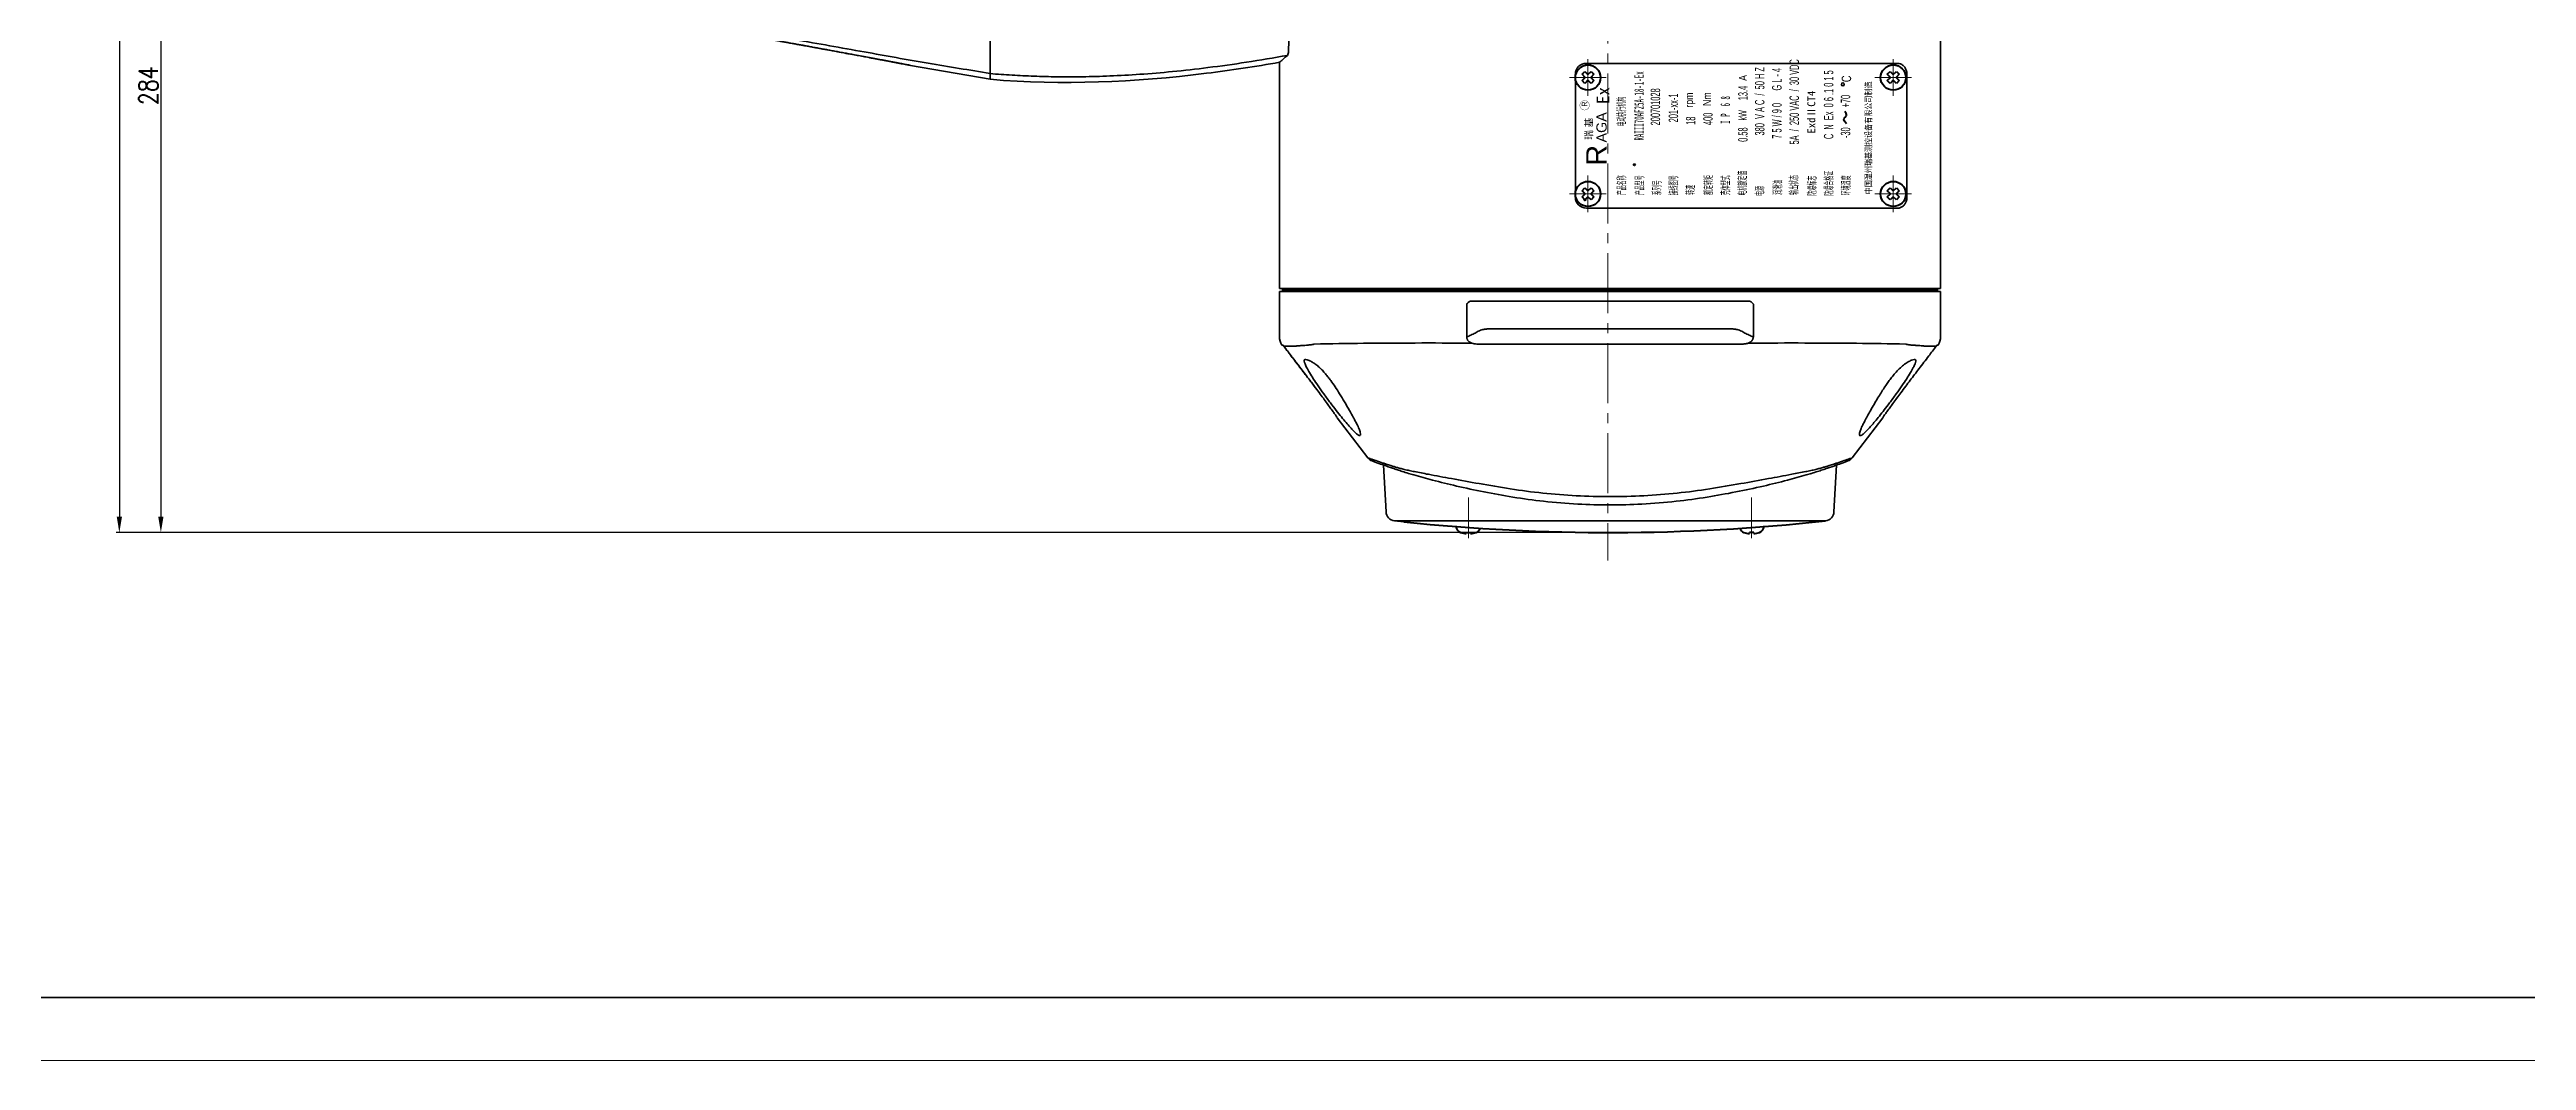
# Model space of a CAD drawing. Extents: x -12012 to 8795, y -497 to 32605.
# Drawn here: x -11281 to -10494, y 30923 to 31244 of the extents above; entities that cross this region are included whole.
import ezdxf

# ---------------------------------------------------------------- set-up
doc = ezdxf.new("R2010")
doc.units = 0
doc.header["$MEASUREMENT"] = 0
doc.linetypes.add('CENTER2', pattern=[28.575, 19.05, -3.175, 3.175, -3.175])
doc.layers.get('0').update_dxf_attribs({"linetype": 'CONTINUOUS', "lineweight": 35})
doc.layers.get('DEFPOINTS').update_dxf_attribs({"linetype": 'CONTINUOUS'})
for name, color, linetype, lineweight in [('4-尺寸线', 3, 'CONTINUOUS', 13), ('单点划线', 1, 'CENTER2', 13), ('尺寸', 3, 'CONTINUOUS', 9), ('标注', 3, 'CONTINUOUS', 13), ('粗实线', 7, 'CONTINUOUS', 40), ('细实线', 3, 'CONTINUOUS', 13)]:
    doc.layers.add(name, color=color, linetype=linetype, lineweight=lineweight)
doc.styles.add('01', font='txt.shx')
doc.styles.add('STYLE1', font='txt.shx', dxfattribs={"width": 0.8, "height": 3, "bigfont": 'hzdx.shx'})
doc.styles.add('style2', font='simhei.ttf')
doc.styles.add('STYLE5', font='SimSun.ttf', dxfattribs={"height": 3})
doc.styles.add('商标', font='SimSun.ttf')
doc.styles.add('英文3', font='arial.ttf')
doc.styles.add('英文RICH', font='arial.ttf', dxfattribs={"width": 0.45})
doc.dimstyles.new('工程标注', dxfattribs={"dimtxt": 6, "dimasz": 5, "dimexe": 1, "dimexo": 0, "dimgap": 1, "dimtad": 1, "dimdec": 0, "dimdsep": 46, "dimtxsty": 'STYLE1', "dimcen": 1, "dimclrd": 256, "dimclrt": 256, "dimadec": 0, "dimazin": 2, "dimtfac": 1, "dimtdec": 0, "dimtmove": 0, "dimatfit": 3, "dimfxl": 0, "dimtolj": 1, "dimarcsym": 0})

# ---------------------------------------------------------------- blocks, each defined once
blk = doc.blocks.new('*D360')
at = {"layer": 'DEFPOINTS', "color": 0, "ltscale": 10, "transparency": 16777216}
for p in [(-10785.55, 31794.72), (-11259.21, 31090.59), (-10785.55, 31090.59)]:
    blk.add_point(p, dxfattribs=at)
at = {"layer": '细实线', "color": 0, "lineweight": -2, "ltscale": 10, "transparency": 16777216}
for p, q in [((-10785.55, 31794.72), (-11260.21, 31794.72)), ((-10785.55, 31090.59), (-11260.21, 31090.59))]:
    blk.add_line(p, q, dxfattribs=at)
at = {"layer": '细实线', "lineweight": -2, "ltscale": 10, "transparency": 16777216}
blk.add_line((-11259.21, 31789.72), (-11259.21, 31095.59), dxfattribs=at)
at = {"layer": '细实线', "ltscale": 10, "transparency": 16777216}
for points in [[(-11260.04, 31789.72), (-11258.38, 31789.72), (-11259.21, 31794.72)], [(-11260.04, 31095.59), (-11258.38, 31095.59), (-11259.21, 31090.59)]]:
    blk.add_solid(points, dxfattribs=at)
at = {"layer": '细实线', "ltscale": 10, "transparency": 16777216, "insert": (-11263.21, 31442.66), "char_height": 3, "attachment_point": 5, "rotation": 90, "style": 'STYLE1'}
blk.add_mtext('\\A1;{\\H2x;704}', dxfattribs=at)
blk = doc.blocks.new('*D374')
at = {"layer": 'DEFPOINTS', "color": 0, "ltscale": 10, "transparency": 16777216}
for p in [(-11238, 31374.62), (-11246.01, 31090.59), (-11215.38, 31090.59)]:
    blk.add_point(p, dxfattribs=at)
at = {"layer": '尺寸', "color": 0, "lineweight": -2, "ltscale": 10, "transparency": 16777216}
for p, q in [((-11238, 31374.62), (-11247.01, 31374.62)), ((-11215.38, 31090.59), (-11247.01, 31090.59))]:
    blk.add_line(p, q, dxfattribs=at)
at = {"layer": '尺寸', "lineweight": -2, "ltscale": 10, "transparency": 16777216}
blk.add_line((-11246.01, 31369.62), (-11246.01, 31095.59), dxfattribs=at)
at = {"layer": '尺寸', "ltscale": 10, "transparency": 16777216}
for points in [[(-11246.85, 31369.62), (-11245.18, 31369.62), (-11246.01, 31374.62)], [(-11246.85, 31095.59), (-11245.18, 31095.59), (-11246.01, 31090.59)]]:
    blk.add_solid(points, dxfattribs=at)
at = {"layer": '尺寸', "ltscale": 10, "transparency": 16777216, "insert": (-11250.01, 31232.6), "char_height": 3, "attachment_point": 5, "rotation": 90, "style": 'STYLE1'}
blk.add_mtext('\\A1;{\\H2x;284}', dxfattribs=at)

msp = doc.modelspace()

# ---------------------------------------------------------------- hatches: boundary and pattern name
at = {"layer": '粗实线'}
for points in [[(-10777.605, 31207.494, 1), (-10778.005, 31207.494, 1)], [(-10793.329, 31196.36, 1), (-10793.729, 31196.36, 1)]]:
    msp.add_hatch(color=256, dxfattribs=at).paths.add_polyline_path(points)

# ---------------------------------------------------------------- linework, layer by layer
at = {"color": 7, "linetype": 'Continuous'}
for p, q in [((-10982.518, 31412.531), (-10982.518, 31234.597)), ((-10982.518, 31240.616), (-10982.518, 31412.531)), ((-10680.564, 31289.124), (-10680.564, 31168.204)), ((-11007.821, 31239.077), (-10982.518, 31234.65)), ((-10890.532, 31240.067), (-10890.532, 31168.204)), ((-10680.513, 31167.176), (-10890.583, 31167.176)), ((-10890.583, 31167.176), (-10890.583, 31152.861)), ((-10680.564, 31168.204), (-10890.532, 31168.204)), ((-10889.573, 31168.204), (-10889.573, 31167.176)), ((-10681.525, 31167.704), (-10889.571, 31167.704)), ((-10741.566, 31167.704), (-10741.566, 31168.204)), ((-10681.523, 31168.204), (-10681.523, 31167.176)), ((-10680.513, 31167.176), (-10680.513, 31152.861)), ((-10831.092, 31163.174), (-10831.092, 31152.87)), ((-10829.423, 31164.175), (-10741.673, 31164.175)), ((-10740.004, 31152.87), (-10740.004, 31163.174)), ((-10831.092, 31152.87), (-10830.696, 31152.87)), ((-10830.363, 31151.307), (-10830.289, 31151.251)), ((-10822.372, 31155.386), (-10748.724, 31155.386)), ((-10740.807, 31151.251), (-10740.733, 31151.307)), ((-10740.004, 31152.87), (-10740.4, 31152.87)), ((-10889.455, 31150.17), (-10889.798, 31150.17)), ((-10889.457, 31150.17), (-10889.217, 31149.828)), ((-10889.217, 31149.826), (-10889.215, 31149.828)), ((-10830.335, 31150.808), (-10830.264, 31150.807)), ((-10830.264, 31150.807), (-10829.44, 31150.81)), ((-10741.656, 31150.81), (-10740.832, 31150.807)), ((-10740.832, 31150.807), (-10740.761, 31150.808)), ((-10681.881, 31149.828), (-10681.88, 31149.826)), ((-10681.641, 31150.17), (-10681.298, 31150.17)), ((-10880.925, 31138.984), (-10880.927, 31138.982)), ((-10690.171, 31138.984), (-10690.169, 31138.982)), ((-10872.192, 31127.072), (-10862.474, 31114.338)), ((-10708.622, 31114.338), (-10698.904, 31127.072)), ((-10856.709, 31097.144), (-10857.489, 31112.031)), ((-10714.387, 31097.144), (-10713.607, 31112.031)), ((-10853.088, 31110.517), (-10853.087, 31110.517)), ((-10718.007, 31110.518), (-10718.008, 31110.517)), ((-10717.068, 31094.316), (-10854.028, 31094.316)), ((-10854.028, 31094.316), (-10848.069, 31093.713))]:
    msp.add_line(p, q, dxfattribs=at)
for p, q in [((-10694.125, 31239.7), (-10793.046, 31239.7)), ((-10796.546, 31236.2), (-10796.546, 31197.2)), ((-10796.546, 31235.2), (-10796.546, 31198.2)), ((-10691.186, 31236.2), (-10691.186, 31197.2)), ((-10694.125, 31193.7), (-10793.046, 31193.7)), ((-11987.148, 30942.797), (-9654.148, 30942.797))]:
    msp.add_line(p, q)
at = {"const_width": 0.1}
msp.add_lwpolyline([(-10793.623, 31224.887, 1), (-10793.623, 31227.887, 1)], format="xyb", close=True, dxfattribs=at)
at = {"color": 7, "linetype": 'Continuous'}
for points in [[(-10830.457, 31163.84), (-10830.413, 31163.875), (-10830.367, 31163.907)], [(-10740.729, 31163.907), (-10740.683, 31163.875), (-10740.639, 31163.84)], [(-10885.833, 31149.841), (-10885.762, 31149.838), (-10885.687, 31149.829)], [(-10685.409, 31149.829), (-10685.334, 31149.838), (-10685.263, 31149.841)]]:
    msp.add_lwpolyline(points, dxfattribs=at)
msp.add_circle((-10711.585, 31233.05), 0.455)
for centre, radius, start, end in [((-10793.046, 31236.2), 3.5, 90, 180), ((-10792.546, 31235.2), 4, 90, 180), ((-10695.546, 31235.2), 4, 0, 90), ((-10792.546, 31198.2), 4, 180, 270), ((-10793.046, 31197.2), 3.5, 180, 270), ((-10695.546, 31198.2), 4, 270, 0)]:
    msp.add_arc(centre, radius, start, end)
for centre, radius, start, end in [((-10885.581, 31152.861), 5.002, 179.999998, 212.547758), ((-10685.515, 31152.861), 5.002, 327.452245, 0.000002), ((-10860.089, 31116.159), 3.001, 217.349362, 249.667574), ((-10711.007, 31116.159), 3.001, 290.332428, 322.650648), ((-10853.712, 31097.301), 3.001, 183, 263.954485), ((-10717.384, 31097.301), 3.001, 276.045515, 357)]:
    msp.add_arc(centre, radius, start, end, dxfattribs=at)
for points, start_tangent, end_tangent in [([(-11227.386, 31280.015), (-11189.166, 31273.094), (-11154.44, 31266.848), (-11122.938, 31261.209), (-11094.333, 31256.107), (-11068.289, 31251.475), (-11044.471, 31247.249), (-11022.544, 31243.365), (-11002.17, 31239.761), (-10982.518, 31236.46)], (0.983871, -0.1788795), (0.9847741, -0.1738387)), ([(-11121.292, 31259.092), (-11120.783, 31259.009), (-11120.127, 31258.902), (-11119.347, 31258.775), (-11118.47, 31258.632), (-11117.501, 31258.474), (-11116.434, 31258.299), (-11115.259, 31258.106), (-11113.964, 31257.894), (-11112.542, 31257.66), (-11110.986, 31257.403), (-11109.293, 31257.123), (-11107.455, 31256.819), (-11105.458, 31256.487), (-11103.286, 31256.125), (-11100.921, 31255.729), (-11098.349, 31255.298), (-11095.559, 31254.827), (-11092.543, 31254.317), (-11089.281, 31253.763), (-11085.741, 31253.158), (-11081.896, 31252.498), (-11077.732, 31251.779), (-11073.234, 31250.997), (-11068.32, 31250.138), (-11062.917, 31249.186), (-11057.212, 31248.174), (-11051.608, 31247.172), (-11046.501, 31246.252), (-11041.996, 31245.435), (-11037.966, 31244.7), (-11034.357, 31244.038), (-11031.14, 31243.446), (-11028.246, 31242.911), (-11025.608, 31242.422), (-11023.161, 31241.966), (-11020.885, 31241.541), (-11018.811, 31241.153), (-11016.939, 31240.801), (-11015.256, 31240.484), (-11013.753, 31240.201), (-11012.415, 31239.948), (-11011.22, 31239.722), (-11010.148, 31239.519), (-11009.215, 31239.342), (-11008.486, 31239.204), (-11008, 31239.111), (-11007.867, 31239.086)], (0.9871937, -0.1595262), (0.9823999, -0.1867898)), ([(-11120.55, 31258.971), (-11120.452, 31258.955), (-11120.248, 31258.922), (-11120.036, 31258.887), (-11119.816, 31258.851), (-11119.589, 31258.814), (-11119.356, 31258.776), (-11119.117, 31258.737), (-11118.995, 31258.717), (-11118.872, 31258.697), (-11118.748, 31258.677), (-11118.623, 31258.656), (-11118.496, 31258.636), (-11118.368, 31258.615), (-11118.239, 31258.594), (-11118.109, 31258.572), (-11117.977, 31258.551), (-11117.845, 31258.529), (-11117.711, 31258.508), (-11117.577, 31258.485), (-11117.441, 31258.463), (-11117.304, 31258.441), (-11117.167, 31258.418), (-11117.028, 31258.396), (-11116.889, 31258.373), (-11116.748, 31258.35), (-11116.607, 31258.327), (-11116.464, 31258.303), (-11116.321, 31258.28), (-11116.177, 31258.256), (-11116.032, 31258.233), (-11115.886, 31258.209), (-11115.738, 31258.184), (-11115.59, 31258.16), (-11115.44, 31258.135), (-11115.29, 31258.111), (-11115.138, 31258.086), (-11114.984, 31258.061), (-11114.83, 31258.035), (-11114.674, 31258.01), (-11114.516, 31257.984), (-11114.357, 31257.958), (-11114.197, 31257.931), (-11114.035, 31257.905), (-11113.872, 31257.878), (-11113.706, 31257.851), (-11113.54, 31257.823), (-11113.371, 31257.795), (-11113.201, 31257.767), (-11113.028, 31257.739), (-11112.854, 31257.71), (-11112.678, 31257.681), (-11112.5, 31257.652), (-11112.319, 31257.622), (-11112.136, 31257.592), (-11111.95, 31257.561), (-11111.761, 31257.53), (-11111.57, 31257.498), (-11111.375, 31257.466), (-11111.178, 31257.434), (-11110.978, 31257.401), (-11110.775, 31257.367), (-11110.57, 31257.333), (-11110.362, 31257.299), (-11110.152, 31257.264), (-11109.939, 31257.229), (-11109.725, 31257.194), (-11109.508, 31257.158), (-11109.29, 31257.122), (-11109.07, 31257.085), (-11108.848, 31257.048), (-11108.624, 31257.011), (-11108.399, 31256.974), (-11108.172, 31256.936), (-11107.943, 31256.898), (-11107.713, 31256.86), (-11107.482, 31256.822), (-11107.248, 31256.783), (-11107.014, 31256.744), (-11106.777, 31256.705), (-11106.539, 31256.665), (-11106.299, 31256.625), (-11106.058, 31256.585), (-11105.815, 31256.545), (-11105.57, 31256.504), (-11105.324, 31256.463), (-11105.076, 31256.422), (-11104.826, 31256.38), (-11104.575, 31256.338), (-11104.322, 31256.296), (-11104.067, 31256.253), (-11103.81, 31256.211), (-11103.552, 31256.167), (-11103.292, 31256.124), (-11103.03, 31256.08), (-11102.766, 31256.036), (-11102.5, 31255.992), (-11102.232, 31255.947), (-11101.96, 31255.901), (-11101.685, 31255.855), (-11101.405, 31255.809), (-11101.122, 31255.761), (-11100.833, 31255.713), (-11100.539, 31255.663), (-11100.239, 31255.613), (-11099.932, 31255.562), (-11099.619, 31255.509), (-11099.301, 31255.455), (-11098.977, 31255.401), (-11098.648, 31255.346), (-11098.315, 31255.29), (-11097.979, 31255.233), (-11097.639, 31255.176), (-11097.296, 31255.118), (-11096.95, 31255.06), (-11096.601, 31255.001), (-11096.248, 31254.942), (-11095.893, 31254.882), (-11095.535, 31254.821), (-11095.174, 31254.76), (-11094.81, 31254.699), (-11094.443, 31254.637), (-11094.074, 31254.574), (-11093.702, 31254.511), (-11093.328, 31254.448), (-11092.951, 31254.384), (-11092.571, 31254.319), (-11092.189, 31254.255), (-11091.805, 31254.189), (-11091.419, 31254.124), (-11091.03, 31254.058), (-11090.64, 31253.991), (-11090.247, 31253.925), (-11089.852, 31253.857), (-11089.456, 31253.79), (-11089.057, 31253.722), (-11088.657, 31253.654), (-11088.255, 31253.585), (-11087.851, 31253.516), (-11087.445, 31253.447), (-11087.038, 31253.377), (-11086.629, 31253.307), (-11086.218, 31253.237), (-11085.805, 31253.166), (-11085.39, 31253.095), (-11084.973, 31253.024), (-11084.555, 31252.952), (-11084.134, 31252.88), (-11083.712, 31252.807), (-11083.287, 31252.734), (-11082.86, 31252.661), (-11082.431, 31252.587), (-11082, 31252.513), (-11081.567, 31252.438), (-11081.131, 31252.363), (-11080.693, 31252.288), (-11080.253, 31252.212), (-11079.811, 31252.135), (-11079.366, 31252.059), (-11078.919, 31251.981), (-11078.469, 31251.903), (-11078.017, 31251.825), (-11077.562, 31251.746), (-11077.105, 31251.667), (-11076.646, 31251.588), (-11076.183, 31251.507), (-11075.718, 31251.427), (-11075.251, 31251.345), (-11074.781, 31251.264), (-11074.308, 31251.181), (-11073.832, 31251.099), (-11073.354, 31251.015), (-11072.873, 31250.931), (-11072.389, 31250.847), (-11071.902, 31250.762), (-11071.412, 31250.676), (-11070.92, 31250.59), (-11070.424, 31250.504), (-11069.926, 31250.416), (-11069.424, 31250.329), (-11068.92, 31250.24), (-11068.413, 31250.151), (-11067.902, 31250.062), (-11067.389, 31249.971), (-11066.872, 31249.881), (-11066.353, 31249.789), (-11065.83, 31249.697), (-11065.304, 31249.605), (-11064.775, 31249.511), (-11064.242, 31249.417), (-11063.707, 31249.323), (-11063.168, 31249.228), (-11062.625, 31249.132), (-11062.08, 31249.035), (-11061.53, 31248.938), (-11060.977, 31248.84), (-11060.42, 31248.741), (-11059.86, 31248.642), (-11059.296, 31248.542), (-11058.728, 31248.441), (-11058.156, 31248.339), (-11057.58, 31248.236), (-11056.999, 31248.133), (-11056.415, 31248.029), (-11055.827, 31247.924), (-11055.234, 31247.818), (-11054.637, 31247.711), (-11054.035, 31247.604), (-11053.429, 31247.495), (-11052.818, 31247.386), (-11052.203, 31247.276), (-11051.583, 31247.164), (-11050.959, 31247.052), (-11050.33, 31246.939), (-11049.696, 31246.825), (-11049.058, 31246.71), (-11048.415, 31246.594), (-11047.768, 31246.478), (-11047.116, 31246.36), (-11046.46, 31246.241), (-11045.799, 31246.122), (-11045.133, 31246.001), (-11044.463, 31245.88), (-11043.788, 31245.758), (-11043.109, 31245.634), (-11042.425, 31245.51), (-11041.737, 31245.385), (-11041.044, 31245.259), (-11040.347, 31245.132), (-11039.644, 31245.004), (-11038.936, 31244.875), (-11038.223, 31244.744), (-11037.503, 31244.613), (-11036.776, 31244.48), (-11036.042, 31244.345), (-11035.3, 31244.209), (-11034.551, 31244.072), (-11033.792, 31243.932), (-11033.025, 31243.791), (-11032.248, 31243.648), (-11031.461, 31243.503), (-11030.664, 31243.356), (-11029.857, 31243.207), (-11029.038, 31243.056), (-11028.207, 31242.902), (-11027.363, 31242.746), (-11026.506, 31242.587), (-11025.632, 31242.424), (-11024.742, 31242.259), (-11023.834, 31242.09), (-11022.907, 31241.917), (-11021.959, 31241.74), (-11020.988, 31241.559), (-11019.994, 31241.373), (-11018.976, 31241.182), (-11017.931, 31240.987), (-11016.861, 31240.786), (-11015.771, 31240.581), (-11014.672, 31240.374), (-11013.573, 31240.166), (-11012.486, 31239.961), (-11011.427, 31239.761), (-11010.417, 31239.57), (-11009.483, 31239.393), (-11008.672, 31239.239), (-11008.067, 31239.124), (-11007.896, 31239.091)], (0.9869906, -0.160778), (0.9824406, -0.1865756)), ([(-10887.481, 31250.01), (-10887.591, 31247.089), (-10887.675, 31244.112)], (-0.0426102, -0.9990918), (-0.0238952, -0.9997145)), ([(-11007.896, 31239.091), (-11007.834, 31239.08)], (0.9824406, -0.1865757), (0.982444, -0.1865577)), ([(-11007.867, 31239.086), (-11007.821, 31239.077)], (0.9823999, -0.1867898), (0.9823992, -0.1867935)), ([(-10888.064, 31242.24), (-10901.08, 31240.075), (-10913.289, 31238.368), (-10924.591, 31237.104), (-10934.966, 31236.236), (-10944.476, 31235.708), (-10953.204, 31235.463), (-10961.233, 31235.454), (-10968.651, 31235.637), (-10975.546, 31235.98), (-10982.518, 31236.46)], (-0.9843731, -0.1760954), (-0.9963024, 0.0859156)), ([(-10890.532, 31240.067), (-10913.772, 31236.548), (-10982.518, 31234.65)], (-0.9849686, -0.1727336), (-0.9963563, 0.0852879)), ([(-10888.064, 31242.24), (-10889.446, 31241.026), (-10890.266, 31240.303), (-10890.532, 31240.067)], (-0.7524531, -0.6586458), (-0.7486158, -0.6630041)), ([(-10887.675, 31244.112), (-10887.716, 31243.467), (-10887.803, 31242.893), (-10888.064, 31242.24)], (-0.0238953, -0.9997145), (-0.7524546, -0.6586441)), ([(-10831.092, 31163.174), (-10830.777, 31163.537), (-10830.457, 31163.84)], (0.6430498, 0.7658244), (0.7789246, 0.6271176)), ([(-10830.367, 31163.907), (-10830.092, 31164.05), (-10829.776, 31164.142), (-10829.423, 31164.175)], (0.8312798, 0.5558542), (1, 0)), ([(-10741.673, 31164.175), (-10741.319, 31164.141), (-10741.004, 31164.05), (-10740.729, 31163.907)], (1, 0), (0.8312798, -0.5558542)), ([(-10740.639, 31163.84), (-10740.319, 31163.538), (-10740.004, 31163.174)], (0.7789246, -0.6271176), (0.6430498, -0.7658244)), ([(-10831.092, 31152.87), (-10831.075, 31152.594), (-10831.02, 31152.317), (-10830.925, 31152.045), (-10830.791, 31151.782), (-10830.618, 31151.537)], (0.000026, -1), (0.6281624, -0.7780823)), ([(-10830.696, 31152.87), (-10829.403, 31153.505), (-10828.075, 31154.185), (-10826.707, 31154.913)], (0.9015582, 0.4326579), (0.879312, 0.4762462)), ([(-10830.618, 31151.537), (-10830.363, 31151.307)], (0.6958842, -0.718154), (0.7869006, -0.6170798)), ([(-10826.707, 31154.913), (-10825.916, 31155.131), (-10824.845, 31155.281), (-10823.619, 31155.362), (-10822.372, 31155.386)], (0.9264765, 0.3763527), (1, -0.0000116)), ([(-10748.724, 31155.386), (-10747.48, 31155.363), (-10746.253, 31155.281), (-10745.181, 31155.131), (-10744.389, 31154.913)], (1, 0.0000063), (0.9264618, -0.3763889)), ([(-10744.389, 31154.913), (-10743.021, 31154.185), (-10741.693, 31153.505), (-10740.4, 31152.87)], (0.879312, -0.4762462), (0.9015582, -0.4326579)), ([(-10740.733, 31151.307), (-10740.478, 31151.537)], (0.7869199, 0.6170552), (0.6958941, 0.7181444)), ([(-10740.478, 31151.537), (-10740.217, 31151.943), (-10740.059, 31152.39), (-10740.004, 31152.87)], (0.6270115, 0.77901), (-0.0007388, 0.9999997)), ([(-10889.455, 31150.17), (-10889.398, 31150.084)], (0.5389661, -0.8423274), (0.5560575, -0.8311438)), ([(-10889.398, 31150.084), (-10889.274, 31149.906)], (0.5560575, -0.8311438), (0.5913282, -0.806431)), ([(-10889.274, 31149.906), (-10889.215, 31149.828)], (0.5913282, -0.806431), (0.6069053, -0.7947742)), ([(-10889.217, 31149.826), (-10886.882, 31146.773), (-10883.803, 31142.746), (-10880.927, 31138.982)], (0.607487, -0.7943296), (0.6072023, -0.7945473)), ([(-10889.215, 31149.828), (-10888.813, 31149.83)], (0.999995, 0.0031582), (0.9999946, 0.0032773)), ([(-10889.215, 31149.828), (-10886.474, 31146.243), (-10883.711, 31142.628), (-10880.925, 31138.984)], (0.6074964, -0.7943224), (0.607207, -0.7945437)), ([(-10888.813, 31149.83), (-10888.306, 31149.83), (-10887.738, 31149.829), (-10887.129, 31149.832), (-10886.493, 31149.837), (-10885.833, 31149.841)], (0.9999946, 0.0032773), (0.9999928, 0.0037819)), ([(-10885.687, 31149.829), (-10885.422, 31149.856), (-10885.081, 31149.894), (-10884.645, 31149.939), (-10884.096, 31149.987), (-10883.407, 31150.039), (-10882.553, 31150.096), (-10881.496, 31150.174), (-10880.18, 31150.316)], (0.9955364, 0.0943786), (0.988949, 0.1482558)), ([(-10882.46, 31144.225), (-10882.686, 31145.07), (-10882.592, 31145.518), (-10882.229, 31145.601)], (-0.368783, 0.9295155), (0.9856516, -0.1687923)), ([(-10874.366, 31131.787), (-10876.504, 31134.684), (-10878.316, 31137.249), (-10879.821, 31139.495), (-10881.017, 31141.413), (-10881.9, 31142.997), (-10882.46, 31144.225)], (-0.6018231, 0.7986295), (-0.368783, 0.9295155)), ([(-10882.229, 31145.601), (-10881.408, 31145.378)], (0.9911632, -0.1326478), (0.9348212, -0.3551186)), ([(-10881.408, 31145.378), (-10880.38, 31144.896), (-10879.295, 31144.207), (-10878.147, 31143.293), (-10876.956, 31142.151), (-10875.928, 31141.01), (-10875.053, 31139.932)], (0.9348212, -0.3551186), (0.6144078, -0.7889886)), ([(-10880.18, 31150.316), (-10879.868, 31150.378), (-10879.535, 31150.484)], (0.9904029, 0.1382101), (0.9345027, 0.3559561)), ([(-10879.535, 31150.484), (-10863.866, 31150.735), (-10847.457, 31150.836), (-10830.335, 31150.808)], (0.9997644, 0.0217073), (0.9999866, -0.0051834)), ([(-10830.289, 31151.251), (-10829.891, 31151.004), (-10829.44, 31150.81)], (0.8043587, -0.594144), (0.9441741, -0.3294471)), ([(-10829.44, 31150.81), (-10828.7, 31150.592), (-10827.878, 31150.518)], (0.9224703, -0.3860681), (0.9999997, -0.0008061)), ([(-10827.878, 31150.518), (-10824.926, 31150.515), (-10821.66, 31150.512), (-10818.023, 31150.51), (-10813.961, 31150.508), (-10809.419, 31150.506), (-10804.348, 31150.503), (-10798.721, 31150.501), (-10792.491, 31150.5), (-10785.548, 31150.501)], (0.9999995, -0.0010437), (1, -0.0000029)), ([(-10785.548, 31150.501), (-10778.645, 31150.5), (-10772.438, 31150.501), (-10766.825, 31150.503), (-10761.758, 31150.506), (-10757.21, 31150.508), (-10753.133, 31150.51), (-10749.476, 31150.512), (-10746.189, 31150.515), (-10743.218, 31150.518)], (1, 0.000003), (0.9999995, 0.0010439)), ([(-10743.218, 31150.518), (-10742.652, 31150.553), (-10742.13, 31150.652), (-10741.656, 31150.81)], (0.9999994, 0.0011111), (0.922764, 0.3853656)), ([(-10741.656, 31150.81), (-10741.203, 31151.005), (-10740.807, 31151.251)], (0.9440272, 0.3298675), (0.8040407, 0.5945743)), ([(-10740.761, 31150.808), (-10723.639, 31150.836), (-10707.231, 31150.735), (-10691.561, 31150.484)], (0.9999866, 0.0051825), (0.9997644, -0.0217068)), ([(-10696.801, 31138.926), (-10695.804, 31140.236), (-10694.633, 31141.62), (-10693.291, 31142.985), (-10691.998, 31144.063), (-10690.831, 31144.831), (-10689.747, 31145.355)], (0.5898409, 0.8075195), (0.9309304, 0.3651965)), ([(-10688.635, 31144.227), (-10689.194, 31143.001), (-10690.077, 31141.417), (-10691.272, 31139.5), (-10692.775, 31137.256), (-10694.589, 31134.688), (-10696.73, 31131.787)], (-0.3685846, -0.9295942), (-0.6017965, -0.7986495)), ([(-10691.561, 31150.484), (-10691.225, 31150.377), (-10690.916, 31150.316)], (0.9321075, -0.3621816), (0.9896672, -0.1433836)), ([(-10690.916, 31150.316), (-10689.488, 31150.164), (-10688.343, 31150.083), (-10687.436, 31150.021), (-10686.722, 31149.964), (-10686.164, 31149.91), (-10685.734, 31149.863), (-10685.409, 31149.829)], (0.9889927, -0.1479646), (0.9954739, -0.0950356)), ([(-10690.169, 31138.982), (-10687.334, 31142.692), (-10684.255, 31146.719), (-10681.88, 31149.826)], (0.607202, 0.7945475), (0.6074867, 0.7943299)), ([(-10689.747, 31145.355), (-10688.867, 31145.601)], (0.9309304, 0.3651965), (0.9911514, 0.132736)), ([(-10688.867, 31145.601), (-10688.504, 31145.519), (-10688.41, 31145.07), (-10688.635, 31144.227)], (0.9856575, 0.1687579), (-0.3685846, -0.9295942)), ([(-10685.263, 31149.841), (-10684.581, 31149.837), (-10683.929, 31149.832), (-10683.314, 31149.829), (-10682.753, 31149.83), (-10682.264, 31149.83), (-10681.881, 31149.828)], (0.9999929, -0.0037811), (0.9999938, -0.0035207)), ([(-10681.881, 31149.828), (-10681.824, 31149.903)], (0.6069081, 0.794772), (0.5917975, 0.8060867)), ([(-10681.824, 31149.903), (-10681.697, 31150.084)], (0.5917975, 0.8060867), (0.5558936, 0.8312535)), ([(-10681.697, 31150.084), (-10681.641, 31150.17)], (0.5558935, 0.8312535), (0.5389445, 0.8423413)), ([(-10880.927, 31138.982), (-10879.539, 31137.154), (-10877.975, 31135.064), (-10876.637, 31133.252), (-10875.471, 31131.653), (-10874.431, 31130.215), (-10873.53, 31128.956), (-10872.819, 31127.956)], (0.6071963, -0.7945519), (0.5784559, -0.8157137)), ([(-10880.925, 31138.984), (-10879.956, 31137.71)], (0.6071981, -0.7945505), (0.6035787, -0.7973035)), ([(-10879.956, 31137.71), (-10879.429, 31137.012)], (0.6035787, -0.7973035), (0.6016159, -0.7987855)), ([(-10875.053, 31139.932), (-10874.295, 31138.926)], (0.6144078, -0.7889886), (0.5898411, -0.8075193)), ([(-10874.295, 31138.926), (-10872.908, 31136.932), (-10871.458, 31134.674), (-10869.914, 31132.124), (-10868.352, 31129.428), (-10867.048, 31127.091)], (0.5898284, -0.8075286), (0.4793346, -0.8776322)), ([(-10704.049, 31127.089), (-10703.093, 31128.812), (-10701.941, 31130.827), (-10700.781, 31132.798), (-10699.683, 31134.602), (-10698.663, 31136.21), (-10697.708, 31137.643)], (0.4793511, 0.8776232), (0.5652924, 0.8248906)), ([(-10698.278, 31127.956), (-10697.569, 31128.952), (-10696.671, 31130.206), (-10695.635, 31131.64), (-10694.472, 31133.234), (-10693.14, 31135.038), (-10691.585, 31137.117), (-10690.169, 31138.982)], (0.5785374, 0.8156559), (0.6072004, 0.7945487)), ([(-10697.708, 31137.643), (-10696.801, 31138.926)], (0.5652924, 0.8248906), (0.5898513, 0.8075119)), ([(-10866.108, 31122.018), (-10866.996, 31122.853), (-10868.106, 31124.036), (-10869.406, 31125.53), (-10870.89, 31127.326), (-10872.546, 31129.412), (-10874.366, 31131.787)], (-0.7642895, 0.6448733), (-0.6018097, 0.7986395)), ([(-10872.819, 31127.956), (-10872.364, 31127.314), (-10872.218, 31127.107)], (0.5784559, -0.8157137), (0.5767748, -0.8169032)), ([(-10696.73, 31131.787), (-10698.418, 31129.581), (-10699.961, 31127.631), (-10701.361, 31125.921), (-10702.606, 31124.468), (-10703.687, 31123.28), (-10704.594, 31122.371), (-10705.302, 31121.764)], (-0.6017948, -0.7986507), (-0.778435, -0.6277252)), ([(-10698.904, 31127.072), (-10698.732, 31127.315), (-10698.278, 31127.956)], (0.5765519, 0.8170605), (0.5785374, 0.8156559)), ([(-10867.048, 31127.091), (-10866.979, 31126.965)], (0.4793347, -0.8776322), (0.4783882, -0.8781484)), ([(-10866.979, 31126.965), (-10865.986, 31125.061), (-10865.286, 31123.515)], (0.4818478, -0.8762549), (0.3552959, -0.9347539)), ([(-10864.885, 31122.358), (-10864.8, 31121.646), (-10865.007, 31121.392), (-10865.451, 31121.533), (-10866.108, 31122.018)], (0.3306269, -0.9437616), (-0.7642895, 0.6448733)), ([(-10865.286, 31123.515), (-10864.885, 31122.358)], (0.3552959, -0.9347539), (0.3306269, -0.9437616)), ([(-10705.302, 31121.764), (-10705.832, 31121.44), (-10706.18, 31121.424), (-10706.304, 31121.777), (-10706.161, 31122.536)], (-0.778435, -0.6277252), (0.3197551, 0.9475002)), ([(-10706.161, 31122.536), (-10705.745, 31123.674), (-10705.062, 31125.159), (-10704.117, 31126.964)], (0.3197551, 0.9475002), (0.4818251, 0.8762674)), ([(-10704.117, 31126.964), (-10704.049, 31127.089)], (0.4783843, 0.8781506), (0.4793511, 0.8776232)), ([(-10859.947, 31113.454), (-10861.717, 31114.07), (-10862.474, 31114.338), (-10861.775, 31114.09)], (-0.9462889, 0.3233224), (0.9427904, -0.3333861)), ([(-10861.131, 31113.345), (-10860.181, 31112.996), (-10860.15, 31112.984)], (0.937991, -0.3466596), (0.9394665, -0.3426406)), ([(-10860.15, 31112.984), (-10857.9, 31112.175)], (0.9394665, -0.3426406), (0.9424608, -0.3343167)), ([(-10859.947, 31113.454), (-10857.704, 31112.696)], (0.946266, -0.3233895), (0.9484776, -0.3168441)), ([(-10857.9, 31112.175), (-10857.356, 31111.983)], (0.9424608, -0.3343167), (0.9431063, -0.3324914)), ([(-10857.704, 31112.696), (-10857.409, 31112.597)], (0.9484776, -0.3168441), (0.9488335, -0.3157767)), ([(-10857.409, 31112.597), (-10854.43, 31111.629)], (0.9488335, -0.3157767), (0.9532093, -0.3023111)), ([(-10857.356, 31111.983), (-10854.633, 31111.038)], (0.9431063, -0.3324914), (0.9465069, -0.3226835)), ([(-10716.665, 31111.629), (-10713.697, 31112.594)], (0.9532073, 0.3023176), (0.9488407, 0.3157553)), ([(-10716.462, 31111.039), (-10713.754, 31111.978)], (0.9465037, 0.3226931), (0.9431237, 0.3324419)), ([(-10713.754, 31111.978), (-10713.196, 31112.175)], (0.9431237, 0.3324419), (0.9424615, 0.3343146)), ([(-10713.697, 31112.594), (-10713.392, 31112.696)], (0.9488406, 0.3157553), (0.9484726, 0.3168592)), ([(-10713.607, 31112.03), (-10713.196, 31112.175)], (0.942944, 0.3329514), (0.9424526, 0.3343399)), ([(-10713.392, 31112.696), (-10711.165, 31113.449)], (0.9484726, 0.3168592), (0.9463006, 0.323288)), ([(-10713.196, 31112.175), (-10710.945, 31112.985)], (0.9424616, 0.3343146), (0.9394684, 0.3426356)), ([(-10711.165, 31113.449), (-10711.115, 31113.466)], (0.9463006, 0.323288), (0.9462448, 0.3234514)), ([(-10711.115, 31113.466), (-10709.334, 31114.085)], (0.9462448, 0.3234513), (0.9428034, 0.3333494)), ([(-10710.945, 31112.985), (-10709.965, 31113.345)], (0.9394684, 0.3426356), (0.9379941, 0.3466513)), ([(-10854.633, 31111.038), (-10853.087, 31110.517)], (0.9465069, -0.3226835), (0.9486381, -0.3163634)), ([(-10854.43, 31111.629), (-10853.407, 31111.317)], (0.9539067, -0.3001032), (0.9590955, -0.2830826)), ([(-10853.407, 31111.317), (-10852.247, 31110.988)], (0.9590955, -0.2830826), (0.9649766, -0.262336)), ([(-10853.088, 31110.517), (-10851.549, 31110.013), (-10849.618, 31109.408)], (0.9485936, -0.3164968), (0.9564524, -0.2918883)), ([(-10852.247, 31110.988), (-10850.909, 31110.644), (-10849.339, 31110.297)], (0.9649766, -0.262336), (0.9808541, -0.1947442)), ([(-10849.618, 31109.408), (-10849.555, 31109.388), (-10847.929, 31108.905)], (0.9564524, -0.2918883), (0.9605064, -0.2782578)), ([(-10849.339, 31110.297), (-10847.72, 31109.962)], (0.9784617, -0.2064284), (0.9800859, -0.1985738)), ([(-10847.929, 31108.905), (-10841.996, 31107.268), (-10834.356, 31105.385), (-10825.58, 31103.504), (-10816.409, 31101.864)], (0.9605162, -0.2782242), (0.9874496, -0.1579346)), ([(-10847.72, 31109.962), (-10843.272, 31109.095), (-10835.896, 31107.726), (-10827.108, 31106.138), (-10817.223, 31104.481)], (0.9800859, -0.1985738), (0.9878362, -0.1554982)), ([(-10817.223, 31104.481), (-10806.91, 31103.139), (-10796.282, 31102.3), (-10785.548, 31102.017)], (0.9882024, -0.1531535), (1, -0.0000325)), ([(-10785.548, 31102.017), (-10774.813, 31102.3), (-10764.184, 31103.139), (-10753.872, 31104.481)], (1, 0.0000331), (0.9882018, 0.1531577)), ([(-10754.686, 31101.865), (-10745.571, 31103.493), (-10736.79, 31105.373), (-10729.144, 31107.256), (-10723.166, 31108.906)], (0.9874482, 0.1579434), (0.9605158, 0.2782253)), ([(-10753.872, 31104.481), (-10743.986, 31106.138), (-10735.198, 31107.726), (-10727.822, 31109.096), (-10723.375, 31109.962)], (0.9878346, 0.1555081), (0.9800848, 0.1985797)), ([(-10723.375, 31109.962), (-10721.756, 31110.297)], (0.9800848, 0.1985797), (0.9784611, 0.2064313)), ([(-10723.166, 31108.906), (-10721.577, 31109.378), (-10721.477, 31109.408)], (0.9605058, 0.27826), (0.9564524, 0.2918882)), ([(-10721.756, 31110.297), (-10720.159, 31110.65), (-10718.811, 31110.998)], (0.9808539, 0.1947452), (0.9647853, 0.2630387)), ([(-10721.477, 31109.408), (-10719.58, 31110.003), (-10718.007, 31110.518)], (0.9564524, 0.2918882), (0.9485914, 0.3165033)), ([(-10718.811, 31110.998), (-10717.659, 31111.326)], (0.9647853, 0.2630387), (0.9589483, 0.2835808)), ([(-10718.008, 31110.517), (-10716.462, 31111.039)], (0.948638, 0.3163635), (0.9465037, 0.3226931)), ([(-10717.659, 31111.326), (-10716.665, 31111.629)], (0.9589483, 0.2835809), (0.9539046, 0.3001099)), ([(-10816.409, 31101.864), (-10806.631, 31100.542), (-10795.771, 31099.654), (-10785.548, 31099.381)], (0.9874512, -0.1579243), (1, -0.0000081)), ([(-10785.548, 31099.381), (-10775.389, 31099.65), (-10764.526, 31100.536), (-10754.686, 31101.865)], (1, 0.0000065), (0.9874498, 0.1579333))]:
    msp.add_spline(points, degree=3, dxfattribs=dict(at, start_tangent=start_tangent, end_tangent=end_tangent))
for points, start_tangent, end_tangent in [([(-10694.125, 31239.7), (-10693.217, 31239.528), (-10692.398, 31239.031), (-10691.747, 31238.257), (-10691.33, 31237.281), (-10691.186, 31236.2)], (1, 0), (0, -1)), ([(-10691.186, 31197.2), (-10691.33, 31196.118), (-10691.747, 31195.142), (-10692.398, 31194.368), (-10693.217, 31193.871), (-10694.125, 31193.7)], (0, -1), (-1, 0))]:
    msp.add_spline(points, degree=3, dxfattribs=dict(start_tangent=start_tangent, end_tangent=end_tangent))
for points in [[(-10709.334, 31114.085), (-10709.189, 31114.137), (-10708.922, 31114.132), (-10708.757, 31114.174)], [(-10708.622, 31114.338), (-10708.622, 31114.338), (-10708.622, 31114.338), (-10708.622, 31114.338)]]:
    msp.add_open_spline(points, degree=3, dxfattribs=at)
at = {"layer": 'DEFPOINTS', "color": 0, "linetype": 'ByBlock'}
for p in [(-10796.546, 31235.2), (-10760.172, 31232.2), (-10703.754, 31194.178)]:
    msp.add_point(p, dxfattribs=at)
at = {"layer": '单点划线'}
for p, q in [((-10786.268, 31807.996), (-10786.268, 31081.702)), ((-10792.546, 31241.027), (-10792.546, 31229.373)), ((-10695.546, 31241.027), (-10695.546, 31229.373)), ((-10798.373, 31235.2), (-10786.719, 31235.2)), ((-10701.373, 31235.2), (-10689.719, 31235.2)), ((-10792.546, 31204.027), (-10792.546, 31192.373)), ((-10695.546, 31204.027), (-10695.546, 31192.373)), ((-10798.373, 31198.2), (-10786.719, 31198.2)), ((-10701.373, 31198.2), (-10689.719, 31198.2)), ((-10830.548, 31101.684), (-10830.548, 31088.793)), ((-10740.548, 31101.685), (-10740.548, 31088.793))]:
    msp.add_line(p, q, dxfattribs=at)
at = {"layer": '粗实线'}
for p, q in [((-10794.437, 31236.233), (-10793.529, 31237.141)), ((-10793.455, 31235.25), (-10794.437, 31236.233)), ((-10794.437, 31234.268), (-10793.455, 31235.25)), ((-10793.529, 31233.36), (-10794.437, 31234.268)), ((-10793.529, 31237.141), (-10792.546, 31236.159)), ((-10792.546, 31234.342), (-10793.529, 31233.36)), ((-10792.546, 31236.159), (-10791.564, 31237.141)), ((-10791.564, 31233.36), (-10792.546, 31234.342)), ((-10790.656, 31236.233), (-10791.638, 31235.25)), ((-10791.638, 31235.25), (-10790.656, 31234.268)), ((-10791.564, 31237.141), (-10790.656, 31236.233)), ((-10790.656, 31234.268), (-10791.564, 31233.36)), ((-10697.437, 31236.233), (-10696.529, 31237.141)), ((-10696.455, 31235.25), (-10697.437, 31236.233)), ((-10697.437, 31234.268), (-10696.455, 31235.25)), ((-10696.529, 31233.36), (-10697.437, 31234.268)), ((-10696.529, 31237.141), (-10695.546, 31236.159)), ((-10695.546, 31234.342), (-10696.529, 31233.36)), ((-10695.546, 31236.159), (-10694.564, 31237.141)), ((-10694.564, 31233.36), (-10695.546, 31234.342)), ((-10693.656, 31236.233), (-10694.638, 31235.25)), ((-10694.638, 31235.25), (-10693.656, 31234.268)), ((-10694.564, 31237.141), (-10693.656, 31236.233)), ((-10693.656, 31234.268), (-10694.564, 31233.36)), ((-10794.437, 31199.233), (-10793.529, 31200.141)), ((-10793.455, 31198.25), (-10794.437, 31199.233)), ((-10793.529, 31200.141), (-10792.546, 31199.159)), ((-10792.546, 31199.159), (-10791.564, 31200.141)), ((-10790.656, 31199.233), (-10791.638, 31198.25)), ((-10791.564, 31200.141), (-10790.656, 31199.233)), ((-10697.437, 31199.233), (-10696.529, 31200.141)), ((-10696.455, 31198.25), (-10697.437, 31199.233)), ((-10696.529, 31200.141), (-10695.546, 31199.159)), ((-10695.546, 31199.159), (-10694.564, 31200.141)), ((-10693.656, 31199.233), (-10694.638, 31198.25)), ((-10694.564, 31200.141), (-10693.656, 31199.233)), ((-10794.437, 31197.268), (-10793.455, 31198.25)), ((-10793.529, 31196.36), (-10794.437, 31197.268)), ((-10792.546, 31197.342), (-10793.529, 31196.36)), ((-10791.564, 31196.36), (-10792.546, 31197.342)), ((-10791.638, 31198.25), (-10790.656, 31197.268)), ((-10790.656, 31197.268), (-10791.564, 31196.36)), ((-10697.437, 31197.268), (-10696.455, 31198.25)), ((-10696.529, 31196.36), (-10697.437, 31197.268)), ((-10695.546, 31197.342), (-10696.529, 31196.36)), ((-10694.564, 31196.36), (-10695.546, 31197.342)), ((-10694.638, 31198.25), (-10693.656, 31197.268)), ((-10693.656, 31197.268), (-10694.564, 31196.36)), ((-10831.262, 31090.246), (-10831.262, 31090.656)), ((-10831.262, 31090.656), (-10829.834, 31090.656)), ((-10829.834, 31090.246), (-10829.834, 31090.656)), ((-10739.833, 31090.655), (-10741.262, 31090.655)), ((-10741.262, 31090.245), (-10741.262, 31090.655)), ((-10739.833, 31090.245), (-10739.833, 31090.655))]:
    msp.add_line(p, q, dxfattribs=at)
for centre, radius in [((-10792.546, 31235.2), 4), ((-10695.546, 31235.2), 4), ((-10777.805, 31207.494), 0.2), ((-10792.546, 31198.2), 4), ((-10695.546, 31198.2), 4), ((-10793.529, 31196.36), 0.2)]:
    msp.add_circle(centre, radius, dxfattribs=at)
for centre, radius, start, end in [((-10785.467, 31719.733), 629.146, 264.01673, 276.239911), ((-10832.005, 31092.979), 2.559, 186.311582, 246.72304), ((-10830.869, 31096.253), 6.02, 249.107194, 266.255257), ((-10830.227, 31096.253), 6.02, 273.744743, 290.892806), ((-10829.091, 31092.979), 2.559, 293.27696, 336.114218), ((-10742.005, 31092.979), 2.559, 203.884982, 246.72224), ((-10740.869, 31096.253), 6.02, 249.106394, 266.254457), ((-10740.227, 31096.253), 6.02, 273.743944, 290.892006), ((-10739.091, 31092.979), 2.559, 293.27616, 353.687618)]:
    msp.add_arc(centre, radius, start, end, dxfattribs=at)
msp.add_spline([(-10710.406, 31220.501), (-10711.167, 31222.144), (-10710.446, 31223.185), (-10710.966, 31224.387)], degree=3, dxfattribs=at)
at = {"layer": '细实线', "color": 3}
msp.add_line((-12012.148, 30922.797), (-9634.148, 30922.797), dxfattribs=at)

# ---------------------------------------------------------------- texts
for s, height, style, width, p in [('rpm', 2.5, '英文3', 0.8, (-10759.174, 31225.633)), ('Nm', 2.5, '英文3', 0.8, (-10753.48, 31226.165)), ('   A', 2.5, '英文3', 0.8, (-10742.076, 31231.831)), ('C', 3, '英文3', 0.7, (-10708.938, 31233.752)), ('电动执行机构', 2.5, '英文RICH', 0.45, (-10780.695, 31219.693)), ('kW', 2.5, '英文3', 0.55, (-10742.175, 31221.544)), ('产品名称', 2.5, '英文RICH', 0.45, (-10780.655, 31197.811)), ('产品型号', 2.5, '英文RICH', 0.45, (-10774.914, 31197.811)), ('系列号', 2.5, '英文RICH', 0.45, (-10769.426, 31197.811)), ('接线图号', 2.5, '英文RICH', 0.45, (-10764.138, 31197.811)), ('转速', 2.5, '英文RICH', 0.45, (-10758.785, 31197.925)), ('额定转矩', 2.5, '英文RICH', 0.45, (-10753.03, 31197.925)), ('壳体型式', 2.5, '英文RICH', 0.45, (-10747.604, 31197.827)), ('电机额定值', 2.5, '英文RICH', 0.45, (-10742.253, 31197.724)), ('电源', 2.5, '英文RICH', 0.45, (-10736.758, 31197.581)), ('润滑油', 2.5, '英文RICH', 0.45, (-10731.078, 31197.931)), ('输出状态', 2.5, '英文RICH', 0.45, (-10725.913, 31197.921)), ('防爆标志', 2.5, '英文RICH', 0.45, (-10720.149, 31197.686)), ('防爆合格证', 2.5, '英文RICH', 0.45, (-10714.784, 31197.689)), ('环境温度', 2.5, '英文RICH', 0.45, (-10709.321, 31197.805))]:
    msp.add_text(s, height=height, rotation=90, dxfattribs=dict(style=style, width=width)).set_placement(p)
at = {"attachment_point": 1, "rotation": 90}
for s, insert, char_height, width, style in [('{\\fSimSun|b0|i0|c134|p2;RAIII70AF25A-18-1-Ex}', (-10777.838, 31215.158), 3, 36.03068, '英文RICH'), ('13.4', (-10744.822, 31227.996), 3, 36.03068, '英文RICH'), ('380  V A C  /  50 H Z', (-10739.483, 31216.795), 3, 36.03068, '英文RICH'), ('7 5 W / 9 0      G L - 4', (-10734.024, 31215.754), 3, 36.03068, '英文RICH'), ('5A  /  250 VAC  /  30 VDC', (-10728.499, 31213.945), 3, 36.03068, '英文RICH'), ('C  N  Ex  0 6 .1 0 1 5', (-10717.584, 31215.646), 3, 36.03068, '英文RICH'), ('{\\fSimSun|b0|i0|c134|p2;中国温州瑞基测控设备有限公司制造}', (-10704.432, 31198.116), 2, 95.4129, 'STYLE1'), ('200701028', (-10772.621, 31219.996), 3, 36.03068, '英文RICH'), ('201-xx-1', (-10766.907, 31220.967), 3, 36.03068, '英文RICH'), ('18', (-10761.418, 31220.184), 3, 36.03068, '英文RICH'), ('400', (-10755.928, 31220.114), 3, 36.03068, '英文RICH'), ('{\\C256;+70}', (-10712.206, 31225.718), 3, 8.37385, '英文RICH'), ('0.58', (-10744.822, 31214.782), 3, 36.03068, '英文RICH'), ('{\\C256;-30}', (-10712.206, 31215.978), 3, 8.37385, '英文RICH')]:
    msp.add_mtext(s, dxfattribs=dict(at, insert=insert, char_height=char_height, width=width, style=style))
at = {"color": 1, "insert": (-10722.835, 31217.406), "char_height": 2.5, "width": 14.29983, "attachment_point": 1, "rotation": 90, "style": 'style2'}
msp.add_mtext('Exd{\\fFangSong_GB2312|b0|i0|c134|p49;Ⅱ}CT4', dxfattribs=at)
at = {"layer": '4-尺寸线', "color": 0, "insert": (-10794.513, 31225.931), "char_height": 1.76256, "width": 1.80677, "attachment_point": 1, "rotation": 90, "style": 'STYLE5'}
msp.add_mtext('\\fArial Narrow|b0|i0|c0|p34;R', dxfattribs=at)
at = {"layer": '标注', "insert": (-10789.76, 31226.758), "char_height": 4, "width": 20.60411, "attachment_point": 1, "rotation": 90, "style": '01'}
msp.add_mtext('\\pt8;{\\f@SimHei|b0|i0|c134|p2;\\C1;Ex}', dxfattribs=at)
at = {"layer": '细实线', "color": 0, "attachment_point": 1, "rotation": 90}
for s, insert, char_height, width, style in [('\\fﾺￚￌﾣﾤ|b0|i0|c134|p2;瑞 基', (-10793.421, 31215.397), 2.2848, 13.49631, '商标'), ('\\fArial|b0|i0|c0|p34;AGA', (-10789.867, 31214.558), 3.264, 5.64168, '商标'), ('{\\fSimSun|b0|i0|c134|p2;I P  6 8}', (-10750.419, 31220.492), 3, 36.03068, '英文RICH'), ('\\fArial|b0|i0|c0|p34;R', (-10793.102, 31207.22), 6.52799, 5.64168, '商标')]:
    msp.add_mtext(s, dxfattribs=dict(at, insert=insert, char_height=char_height, width=width, style=style))

# ---------------------------------------------------------------- dimensions: what is measured, and where the dimension line sits
at = {"layer": '尺寸', "ltscale": 10}
dim = msp.add_linear_dim(base=(-11246.014, 31090.587), p1=(-11237.997, 31374.616), p2=(-11215.384, 31090.587), angle=90, text='{\\H2x;<>}', dimstyle='工程标注', dxfattribs=at)
dim.commit()
dim.dimension.update_dxf_attribs({"geometry": '*D374', "text_midpoint": (-11250.014, 31232.601)})
at = {"layer": '细实线', "ltscale": 10}
dim = msp.add_linear_dim(base=(-11259.211, 31090.587), p1=(-10785.548, 31794.725), p2=(-10785.548, 31090.587), angle=90, text='{\\H2x;<>}', dimstyle='工程标注', dxfattribs=at)
dim.commit()
dim.dimension.update_dxf_attribs({"geometry": '*D360', "text_midpoint": (-11263.211, 31442.656)})

doc.saveas('drawing.dxf')
